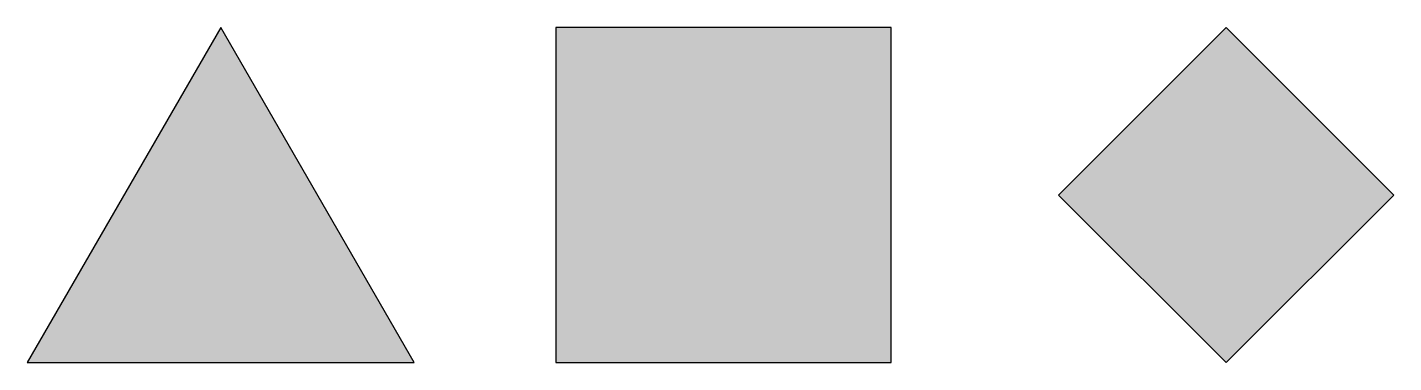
# Model space of a CAD drawing. Header units: millimetres. Extents: x -0.8 to 40, y 15 to 25.
import ezdxf

# ---------------------------------------------------------------- set-up
doc = ezdxf.new("R2010")
doc.units = ezdxf.units.MM
doc.layers.get('0').update_dxf_attribs({"lineweight": 25, "true_color": 0xffffff})

msp = doc.modelspace()

# ---------------------------------------------------------------- hatches: boundary and pattern name
for points in [[(5, 25), (-0.774, 15), (10.774, 15)], [(25, 25), (15, 25), (15, 15), (25, 15)], [(30, 20), (35, 15), (40, 20), (35, 25)]]:
    msp.add_hatch(color=256).paths.add_polyline_path(points, flags=0)

# ---------------------------------------------------------------- linework, layer by layer
for p, q in [((5, 25), (-0.774, 15)), ((10.774, 15), (5, 25)), ((25, 25), (15, 25)), ((15, 25), (15, 15)), ((25, 15), (25, 25)), ((-0.774, 15), (10.774, 15)), ((15, 15), (25, 15))]:
    msp.add_line(p, q)
at = {"flags": 128}
msp.add_lwpolyline([(30, 20), (35, 15), (40, 20), (35, 25)], close=True, dxfattribs=at)

doc.saveas('drawing.dxf')
